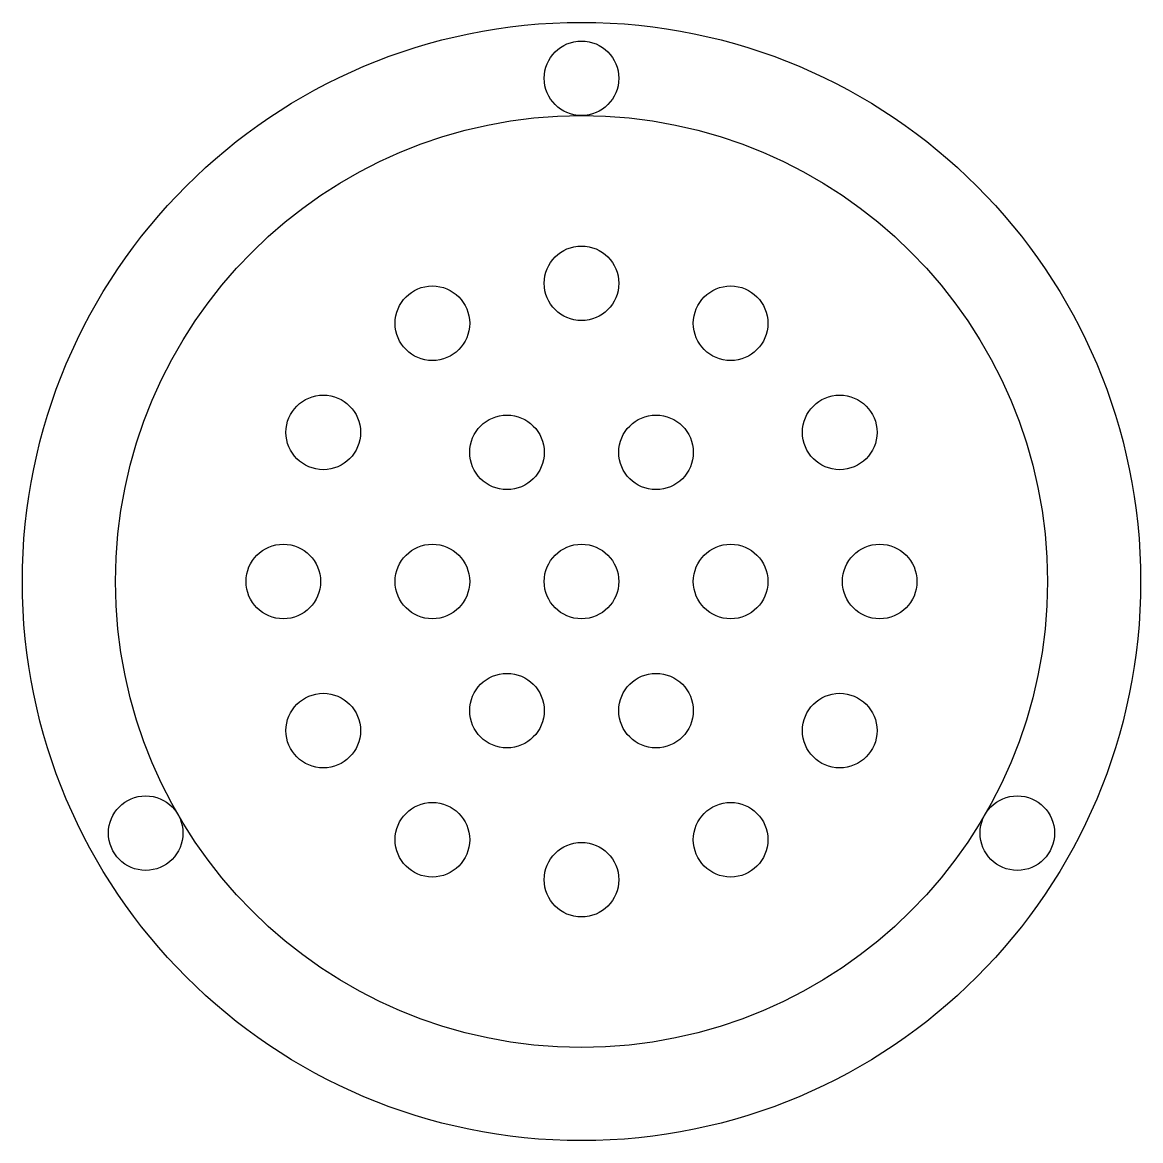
# Model space of a CAD drawing. Header units: millimetres. Extents: x -15 to 15, y -15 to 15.
import ezdxf

# ---------------------------------------------------------------- set-up
doc = ezdxf.new("R2010")
doc.units = ezdxf.units.MM
for name, color, linetype in [('Active', 7, 'Continuous'), ('Hole', 7, 'Continuous'), ('Pattern', 7, 'Continuous'), ('Shape', 7, 'Continuous')]:
    doc.layers.add(name, color=color, linetype=linetype)

msp = doc.modelspace()

# ---------------------------------------------------------------- linework, layer by layer
at = {"layer": 'Active'}
msp.add_circle((0, 0), 12.5, dxfattribs=at)
at = {"layer": 'Hole'}
for centre in [(0, 13.5), (-11.691, -6.75), (11.691, -6.75)]:
    msp.add_circle(centre, 1, dxfattribs=at)
at = {"layer": 'Pattern'}
for centre in [(0, 8), (-4, 6.928), (4, 6.928), (-6.928, 4), (6.928, 4), (-2, 3.464), (2, 3.464), (-8, 0), (-4, 0), (0, 0), (4, 0), (8, 0), (-2, -3.464), (2, -3.464), (-6.928, -4), (6.928, -4), (-4, -6.928), (4, -6.928), (0, -8)]:
    msp.add_circle(centre, 1, dxfattribs=at)
at = {"layer": 'Shape'}
msp.add_circle((0, 0), 15, dxfattribs=at)

doc.saveas('drawing.dxf')
